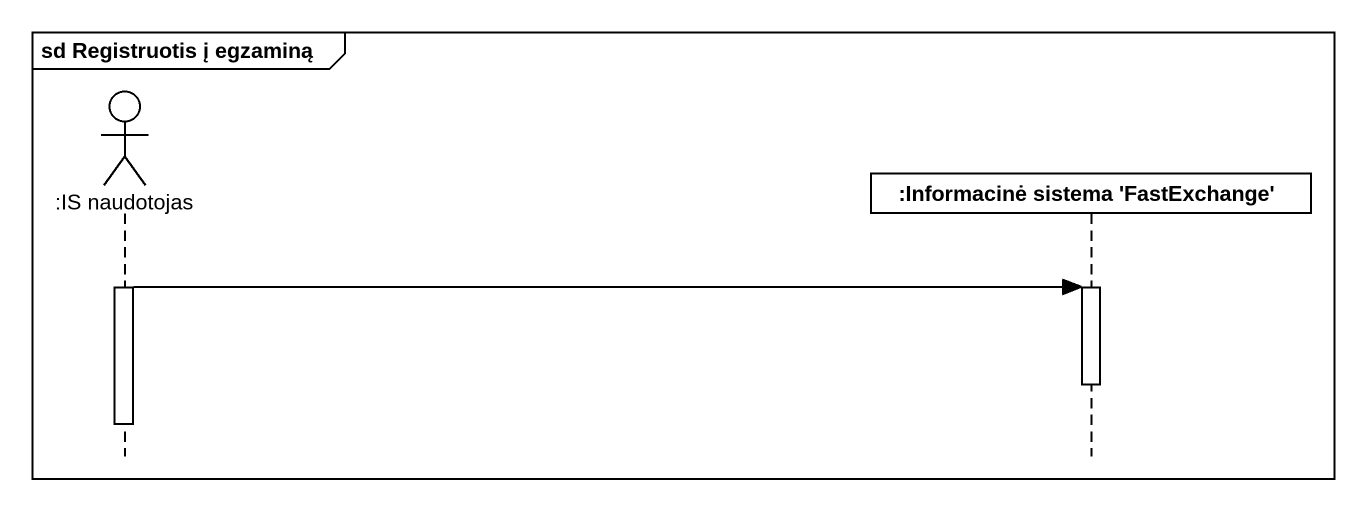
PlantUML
@startuml
mainframe sd Registruotis į egzaminą
hide footbox
actor ":IS naudotojas" as IS_naudotojas
participant ":Informacinė sistema 'FastExchange'" as Informacinė_sistema

activate IS_naudotojas
IS_naudotojas -> Informacinė_sistema
activate Informacinė_sistema
deactivate Informacinė_sistema
deactivate IS_naudotojas
@enduml
